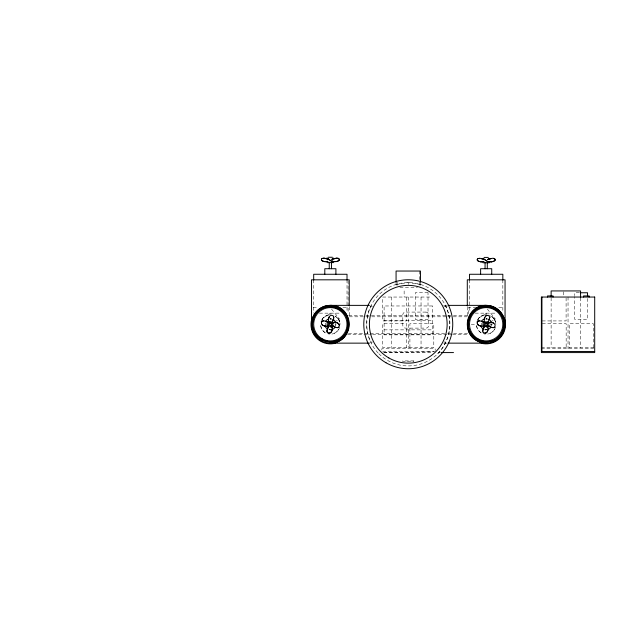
<?xml version="1.0" encoding="UTF-8"?>
<svg xmlns="http://www.w3.org/2000/svg" width="626" height="626" viewBox="0 0 626 626"><rect width="100%" height="100%" fill="white"/><g stroke="black" fill="none" stroke-linecap="round" stroke-linejoin="round"><path stroke-width="0.47" stroke-dasharray="3.13 2.35" d="M490.541 317.711C490.839 313.023 495.362 320.582 495.573 321.991M320.997 321.913L323.478 317.632L327.86 315.113M371.382 305.371C365.271 317.014 365.271 331.498 371.382 343.142M476.816 321.913L479.297 317.632L483.679 315.113M437.723 353.713C449.992 341.17 453.545 320.958 445.149 305.371M334.558 321.983L338.721 319.581M490.385 321.983L494.54 319.581M396.07 284.603L408.269 282.6L420.461 284.603M485.893 318.219L486.731 318.704L485.893 319.182M330.207 318.165L330.911 318.704L330.207 319.237M330.747 329.417L329.871 329.534L330.207 330.348M486.707 329.667L485.893 329.331L485.893 330.293M383.785 352.555L433.834 351.781M383.785 352.579L432.926 352.446M399.904 287.702L417.425 287.702M579.324 292.757L574.762 292.757L574.762 295.613M429.624 297.045L382.697 297.045L382.697 320.927L406.579 320.927L406.579 297.045M443.654 305.371L447.097 305.371M370.928 306.482L372.415 306.482M444.116 306.482L447.527 306.482M313.188 307.593L317.781 307.593M342.923 307.593L348.126 307.593M476.37 307.593L468.397 307.593L468.397 314.369M498.742 307.593L503.946 307.593M319.432 313.149L341.272 313.149M475.251 313.149L497.091 313.149M348.745 315.692L364.989 315.692M365.944 315.692L446.761 315.692M447.715 315.692L452.488 315.692M453.443 315.692L467.778 315.692M349.261 316.803L364.864 316.803M365.842 316.803L370.717 316.803M371.695 316.803L446.784 316.803M447.754 316.803L467.262 316.803M384.106 320.41L432.425 320.41M542.218 320.927L566.1 320.927L566.1 297.999M542.273 323.705L566.162 323.705L566.162 347.587M471.268 324.26L476.057 324.26M490.416 324.26L492.326 324.26M384.106 329.855L432.425 329.855M348.416 333.462L446.698 333.462M447.676 333.462L452.543 333.462M453.514 333.462L470.056 333.462M347.532 334.574L371.594 334.574M372.556 334.574L451.675 334.574M452.637 334.574L468.991 334.574M370.928 342.031L372.415 342.031M444.116 342.031L445.602 342.031M443.654 343.142L447.097 343.142M541.38 347.587L593.73 347.587M541.38 348.698L593.745 348.698M435.18 351.468L381.86 351.468L381.86 348.698L435.18 348.698L435.18 350.544M438.583 352.579L440.454 352.579M339.754 321.991L338.768 319.643L335.215 315.997A9.719 9.719 0 0 1 339.738 321.897L340.075 324.417M477.802 319.581L477.755 319.557A9.719 9.719 0 0 1 486.175 314.698M321.983 319.581L321.936 319.557A9.719 9.719 0 0 1 330.356 314.698M487.333 309.041L495.44 319.158M331.506 309.041L339.613 319.158M494.595 319.643L495.565 321.991A9.719 9.719 0 0 0 491.034 316.091M338.768 319.643L339.738 321.991A9.719 9.719 0 0 0 335.215 316.091M495.894 324.417L495.565 321.897A9.719 9.719 0 0 0 488.687 315.027M593.307 347.587L593.307 323.705L569.425 323.705L569.425 347.587M587.54 298.469L587.54 319.416L574.762 319.416L574.762 296.56M580.568 297.773L580.568 347.587M568.04 297.045L568.04 348.698M563.658 291.802L563.658 296.168M551.13 297.773L551.13 347.587M502.834 279.822L502.834 312.178M486.731 313.149L486.731 314.815M485.62 313.149L485.62 314.815M469.508 279.822L469.508 312.178M467.293 306.873L467.293 316.529M421.048 297.045L421.048 347.587M420.461 282.154L420.461 285.855M419.373 271.042L419.373 285.855M409.905 347.587L409.905 323.705L433.787 323.705L433.787 347.587L382.76 347.587L382.76 323.705L406.642 323.705L406.642 347.587M408.52 297.045L408.52 347.587M408.269 282.6L408.269 284.454M404.138 290.933L404.138 297.045M397.158 282.154L397.158 285.855M396.07 282.154L396.07 285.855M391.61 297.045L391.61 347.587M349.238 306.873L349.238 316.529M348.126 280.784L348.126 313.399M347.015 279.822L347.015 312.178M330.911 313.149L330.911 314.815M329.8 313.149L329.8 314.815M313.689 279.822L313.689 313.149M494.595 329.37A9.719 9.719 0 0 1 484.485 334.081M481.316 332.922A9.719 9.719 0 0 1 476.456 324.503L476.785 326.928A9.719 9.719 0 0 0 481.316 332.836M477.755 319.643A9.719 9.719 0 0 1 486.175 314.784M490.87 323.157A4.859 4.859 0 0 1 490.87 325.676M486.175 329.276A4.859 4.859 0 0 1 484.915 329.112M481.48 325.676A4.859 4.859 0 0 1 481.48 323.157M486.175 319.557A4.859 4.859 0 0 1 487.435 319.722M495.565 326.928A9.719 9.719 0 0 1 488.687 333.807M338.768 329.37A9.719 9.719 0 0 1 328.666 334.081M325.489 332.922A9.719 9.719 0 0 1 320.629 324.503L320.966 326.928A9.719 9.719 0 0 0 325.489 332.836M321.936 319.643A9.719 9.719 0 0 1 330.356 314.784M335.043 323.157A4.859 4.859 0 0 1 335.043 325.676M330.356 329.276A4.859 4.859 0 0 1 329.096 329.112M325.661 325.676A4.859 4.859 0 0 1 325.661 323.157M330.356 319.557A4.859 4.859 0 0 1 331.608 319.722M339.738 326.928A9.719 9.719 0 0 1 332.868 333.807M491.731 324.26A5.556 5.556 0 0 1 491.535 325.692M487.615 329.62A5.556 5.556 0 0 1 483.397 329.065M486.175 318.704A5.556 5.556 0 0 1 487.615 318.892M335.904 324.26A5.556 5.556 0 0 1 335.716 325.692M330.356 329.808A5.556 5.556 0 0 1 328.916 329.62M330.356 318.704A5.556 5.556 0 0 1 331.788 318.892M428.02 292.757L415.241 292.757L415.241 319.416L428.02 319.416L428.02 292.757M432.425 305.973L384.106 305.973L384.106 334.855L432.425 334.855L432.425 305.973M425.97 312.084L405.578 312.084A2.778 2.778 0 0 0 402.8 314.862L402.8 325.348A2.778 2.778 0 0 0 405.578 328.118L425.97 328.118A2.778 2.778 0 0 0 428.747 325.348L428.747 314.862A2.778 2.778 0 0 0 425.97 312.084M413.817 360.912L402.714 360.912L402.714 361.468L413.817 361.468L413.817 360.912M378.808 353.713A41.652 41.652 0 0 0 448.506 335.035A41.652 41.652 0 0 0 397.487 284.024A41.652 41.652 0 0 0 378.808 353.713"/><path stroke-width="0.94" d="M312.108 324.26L311.466 324.26C311.404 314.15 320.246 305.308 330.356 305.371L369.434 305.371M330.645 323.188L330.074 323.188A1.103 1.103 0 0 0 329.573 325.035A1.103 1.103 0 0 0 331.428 324.542L331.459 324.26M486.465 323.188L485.893 323.188A1.111 1.111 0 0 0 485.385 325.043A1.111 1.111 0 0 0 487.247 324.542L487.286 324.26M328.376 326.177L328.243 326.944A9.946 8.302 -90 0 1 327.914 328.024L327.852 328.196A9.946 8.302 90 0 1 327.484 329.041A6.776 5.665 -90 0 0 326.991 330.943A2.089 1.745 -90 0 0 327.32 332.187L327.39 332.289A2.41 2.011 -90 0 0 328.298 333.032A3.74 3.122 -90 0 0 329.62 333.102L329.55 333.102A3.74 3.122 -90 0 1 328.227 333.032A2.41 2.011 -90 0 1 327.328 332.289A2.089 1.745 -90 0 1 326.921 330.943A6.776 5.665 90 0 1 327.414 329.041A9.946 8.302 -90 0 0 328.18 326.944L328.556 325.457M332.093 323.055L332.469 321.568A9.946 8.302 -90 0 1 333.235 319.471A6.776 5.665 90 0 0 333.728 317.57A2.089 1.745 -90 0 0 333.392 316.326L333.322 316.224A2.41 2.011 90 0 0 332.422 315.481A3.74 3.122 -90 0 0 331.162 315.41L331.099 315.41A3.482 2.911 90 0 0 330.356 315.692A3.482 2.911 -90 0 0 329.879 316.028A4.202 3.513 90 0 0 329.127 317.046A9.147 7.637 -90 0 0 328.94 317.437L328.924 317.476A8.952 7.473 -90 0 0 328.548 318.548L328.611 318.548A8.952 7.473 90 0 1 328.994 317.476L329.01 317.437A9.147 7.637 -90 0 1 329.19 317.046L329.127 317.046M332.156 323.055L332.539 321.568A9.946 8.302 -90 0 1 333.298 319.471A6.776 5.665 -90 0 0 333.791 317.57A2.089 1.745 -90 0 0 333.392 316.224L333.392 316.224M487.591 331.076A9.147 7.637 90 0 1 487.411 331.467A4.202 3.513 90 0 1 486.66 332.484A3.482 2.911 90 0 1 486.183 332.821A3.482 2.911 -90 0 1 485.44 333.102A3.74 3.122 -90 0 1 484.117 333.032A2.41 2.011 -90 0 1 483.147 332.289A2.089 1.745 -90 0 1 482.748 330.943A6.776 5.665 90 0 1 483.233 329.041A9.946 8.302 -90 0 0 484 326.944L484.375 325.457M487.912 323.055L488.358 321.568A9.946 8.302 -90 0 1 489.125 319.471A6.776 5.665 -90 0 0 489.61 317.57A2.089 1.745 -90 0 0 489.211 316.224L489.149 316.224A2.41 2.011 90 0 0 488.241 315.481A3.74 3.122 -90 0 0 486.981 315.41L486.918 315.41A3.482 2.911 90 0 0 486.175 315.692A3.482 2.911 -90 0 0 485.76 316.028A4.202 3.513 90 0 0 484.947 317.046L485.009 317.046A9.147 7.637 -90 0 0 484.829 317.437L484.751 317.476A8.952 7.473 -90 0 0 484.368 318.548L484.321 318.681A2.95 2.465 -90 0 0 484.211 319.988L484.25 320.379A2.41 2.011 -90 0 0 484.375 321.028A2.394 1.995 90 0 0 484.555 321.459L484.892 321.905M487.983 323.055L488.358 321.568M328.611 318.548L328.501 318.681A2.95 2.465 -90 0 0 328.392 319.988L328.501 320.379A2.41 2.011 -90 0 0 328.627 321.028A2.394 1.995 90 0 0 328.806 321.459L329.065 321.905L328.736 321.459A2.394 1.995 90 0 1 328.556 321.036A2.41 2.011 -90 0 1 328.431 320.379L328.501 320.379M331.725 331.037A8.952 7.473 -90 0 0 332.101 329.965L332.148 329.832A2.95 2.465 -90 0 0 332.32 328.525L332.218 328.134A2.394 1.995 90 0 0 331.913 327.054L331.647 326.608L331.913 327.054M331.772 331.076A9.147 7.637 90 0 1 331.592 331.467A4.202 3.513 90 0 1 330.841 332.484A3.482 2.911 -90 0 1 330.293 332.821L330.293 332.821A3.482 2.911 90 0 0 330.841 332.484A4.202 3.513 90 0 0 331.53 331.467A9.147 7.637 -90 0 0 331.71 331.076L331.788 331.037A8.952 7.473 90 0 0 332.171 329.965L332.21 329.832A2.95 2.465 90 0 0 332.257 328.525L332.218 328.134M484.391 318.681L484.43 318.548A8.952 7.473 90 0 1 484.814 317.476M487.544 331.037A8.952 7.473 -90 0 0 487.928 329.965L487.967 329.832A2.95 2.465 -90 0 0 488.147 328.525L488.037 328.134A2.394 1.995 90 0 0 487.732 327.054L487.537 326.608M485.44 333.102L485.377 333.102A3.482 2.911 -90 0 0 486.112 332.821A3.482 2.911 -90 0 0 486.598 332.484A4.202 3.513 90 0 0 487.349 331.467A9.147 7.637 -90 0 0 487.529 331.076L487.607 331.037A8.952 7.473 90 0 0 487.99 329.965L488.037 329.832A2.95 2.465 90 0 0 488.077 328.525L488.147 328.525M483.734 328.024L483.671 328.196A9.946 8.302 90 0 1 483.303 329.041A6.776 5.665 -90 0 0 482.81 330.943L482.748 330.943M328.36 259.18L327.656 258.945A9.946 5.47 0 0 1 325.559 258.444A6.776 3.733 0 0 0 323.658 258.123L323.658 258.225A2.089 1.15 0 0 0 322.312 258.483L322.406 258.342M484.195 259.328L483.491 259.094A9.946 5.47 0 0 1 481.394 258.593A6.776 3.733 0 0 0 479.493 258.272L479.493 258.374A2.089 1.15 0 0 0 478.147 258.632L478.241 258.491M488.077 261.879L482.748 258.374L488.108 261.754M332.594 258.859L333.713 258.123L332.735 258.914M324.784 326.115L324.644 326.068A8.952 7.473 0 0 1 323.579 325.684A9.147 7.637 0 0 1 323.141 325.489A4.202 3.513 0 0 1 322.132 324.738A3.482 2.911 0 0 1 321.514 323.517A3.74 3.122 0 0 1 321.576 322.194A2.41 2.011 0 0 1 322.327 321.287L322.421 321.224A2.089 1.745 0 0 1 323.673 320.888L323.673 320.825A6.776 5.665 0 0 1 325.567 321.31A9.946 8.302 0 0 0 327.672 322.077L329.159 322.523M338.924 324.252L338.924 324.323A3.482 2.911 0 0 1 339.206 325.058A3.74 3.122 0 0 1 339.135 326.318A2.41 2.011 0 0 1 338.392 327.226L338.298 327.288A2.089 1.745 0 0 1 337.046 327.625A6.776 5.665 0 0 1 335.145 327.202A9.946 8.302 0 0 0 333.048 326.436L331.561 325.99M488.609 258.89L489.61 258.374L488.57 259.062M483.828 325.614L483.382 325.88A2.394 1.995 0 0 1 482.302 326.177L481.91 326.224A2.95 2.465 0 0 1 480.612 326.115L480.471 326.068A8.952 7.473 0 0 1 479.399 325.684A9.147 7.637 0 0 1 478.968 325.489A4.202 3.513 0 0 1 477.951 324.738A3.482 2.911 0 0 1 477.333 323.517A3.74 3.122 0 0 1 477.403 322.194A2.41 2.011 0 0 1 478.147 321.287L478.241 321.224A2.089 1.745 0 0 1 479.493 320.888L479.493 320.825A6.776 5.665 0 0 1 481.394 321.31A9.946 8.302 0 0 0 483.491 322.077L484.978 322.523M491.754 322.398L491.887 322.445A8.952 7.473 0 0 1 492.959 322.828L492.998 322.906A9.147 7.637 0 0 1 493.39 323.024A4.202 3.513 0 0 1 494.407 323.775L494.407 323.838A3.482 2.911 0 0 1 495.025 325.066A3.74 3.122 0 0 1 494.955 326.318A2.41 2.011 0 0 1 494.211 327.226L494.117 327.288A2.089 1.745 0 0 1 492.865 327.625A6.776 5.665 0 0 1 490.964 327.202A9.946 8.302 0 0 0 488.867 326.436L487.38 325.99M328.008 325.543L327.555 325.88A2.394 1.995 0 0 1 326.482 326.177L326.091 326.224A2.95 2.465 0 0 1 324.784 326.115M327.555 325.88L328.008 325.614M332.703 322.899L333.157 322.633A2.394 1.995 0 0 1 334.237 322.335L334.62 322.288A2.95 2.465 0 0 1 335.927 322.398L336.068 322.507A8.952 7.473 0 0 1 337.132 322.891A9.147 7.637 0 0 1 337.57 323.024A4.202 3.513 0 0 1 338.58 323.775L338.58 323.838A3.482 2.911 0 0 1 339.206 325.058L339.206 325.058M332.703 322.969L333.157 322.703A2.394 1.995 0 0 1 334.237 322.398L334.62 322.288M483.828 325.543L483.382 325.88M488.53 322.969L488.976 322.633A2.394 1.995 0 0 1 490.056 322.335L490.448 322.288A2.95 2.465 0 0 1 491.746 322.398M326.083 261.731L326.467 261.605A2.394 1.315 0 0 0 327.547 261.41L328.001 261.23L327.547 261.504A2.394 1.315 0 0 1 326.467 261.707L326.083 261.731A2.95 1.62 0 0 1 324.777 261.66L324.636 261.535A8.952 4.922 0 0 1 323.572 261.285A9.147 5.031 0 0 1 323.133 261.152A4.202 2.316 0 0 1 322.124 260.659A3.482 1.917 0 0 1 321.498 259.853A3.74 2.058 0 0 1 321.568 258.984A2.41 1.33 0 0 1 322.312 258.381M480.612 261.707A2.95 1.62 0 0 0 481.91 261.785L482.302 261.754A2.394 1.315 0 0 0 483.382 261.558L483.828 261.378M479.399 261.433L479.36 261.418A8.952 4.922 0 0 0 480.471 261.684L480.604 261.809A2.95 1.62 0 0 0 481.91 261.879L482.302 261.856A2.394 1.315 0 0 0 483.382 261.652L483.828 261.48M492.959 261.527L492.998 261.519A8.952 4.922 0 0 1 491.887 261.785L491.754 261.809M338.283 258.342L338.376 258.381A2.41 1.33 0 0 1 339.128 258.984A3.74 2.058 0 0 1 339.19 259.853A3.482 1.917 0 0 1 338.572 260.659A4.202 2.316 0 0 1 337.563 261.152A9.147 5.031 0 0 1 337.164 261.269L337.124 261.285A8.952 4.922 0 0 1 336.06 261.535L335.919 261.558A2.95 1.62 0 0 1 334.613 261.637L334.229 261.605A2.41 1.322 0 0 1 333.142 261.41L332.696 261.23M335.919 261.66L336.06 261.637A8.952 4.922 0 0 0 337.124 261.386L337.164 261.371A9.147 5.031 0 0 0 337.563 261.253A4.202 2.316 0 0 0 338.572 260.76A3.482 1.917 0 0 0 339.19 259.954L339.19 259.853M491.754 261.707L491.887 261.684A8.952 4.922 0 0 0 492.959 261.433L492.998 261.418A9.147 5.031 0 0 0 493.39 261.3A4.202 2.316 0 0 0 494.407 260.807A3.482 1.917 0 0 0 495.025 260.001A3.74 2.058 0 0 0 494.955 259.133A2.41 1.33 0 0 0 494.211 258.53L494.117 258.491M331.545 259.297L333.032 258.945A9.946 5.47 0 0 0 335.137 258.444A6.776 3.733 0 0 1 337.031 258.123A2.089 1.15 0 0 1 338.376 258.381L338.376 258.483M490.964 258.593A9.946 5.47 0 0 1 488.867 259.094L487.38 259.446L488.867 259.195A9.946 5.47 0 0 0 490.964 258.695L490.964 258.593A6.776 3.733 0 0 1 492.865 258.272A2.089 1.15 0 0 1 494.211 258.53L494.211 258.632M330.356 342.5L330.356 343.142C354.872 343.392 354.872 305.12 330.356 305.371L330.356 306.012M488.976 322.703L488.976 322.633A2.394 1.995 0 0 1 490.056 322.398L490.448 322.288M329.988 322.124L331.107 322.226A2.168 2.168 0 0 1 330.724 326.389L330.16 326.412A2.168 2.168 0 0 1 328.22 324.628L328.321 323.509A2.168 2.168 0 0 1 329.988 322.124L330.356 322.093M485.807 322.124L486.926 322.226A2.168 2.168 0 0 1 486.551 326.389L485.987 326.412A2.168 2.168 0 0 1 484.047 324.628L484.148 323.509A2.168 2.168 0 0 1 485.807 322.124L486.926 322.226M328.188 257.263L332.508 257.263M484.023 257.411L488.335 257.411M327.093 262.607L333.603 262.607M482.928 262.756L489.43 262.756M580.239 292.757L587.54 292.757L587.54 296.56M448.075 305.371L486.175 305.371C496.277 305.308 505.119 314.15 505.057 324.26A18.882 18.882 0 0 1 476.73 340.607C460.243 332.054 467.614 304.541 486.175 305.371L486.175 306.012M486.175 315.692L486.245 315.692A3.482 2.911 90 0 1 486.981 315.41M485.698 316.028L485.76 316.028A3.482 2.911 -90 0 1 486.175 315.692M489.61 317.57L489.548 317.57A6.776 5.665 90 0 1 489.055 319.471L489.125 319.471M328.806 321.459L328.736 321.459A3.255 3.255 0 0 0 327.539 322.633M484.626 321.459L484.555 321.459A3.255 3.255 0 0 0 483.358 322.633M484.195 326.177L484 326.944M484.055 333.032L484.117 333.032A2.41 2.011 -90 0 1 483.209 332.289L483.147 332.195M330.356 343.142L369.434 343.142M448.075 343.142L486.175 343.142L486.175 342.5M541.38 351.468L594.7 351.468M441.385 352.579L453.521 352.579M491.746 261.809A2.95 1.62 0 0 1 490.448 261.879L490.056 261.856A2.41 1.322 0 0 1 488.976 261.652L488.976 261.558A2.41 1.322 0 0 0 490.056 261.754L490.448 261.785A2.95 1.62 0 0 0 491.746 261.707M332.696 261.332L333.149 261.504A2.41 1.322 0 0 0 334.229 261.707L334.613 261.637M486.175 343.142L481.284 342.5L476.73 340.607A18.882 18.882 0 0 1 476.73 307.906A18.882 18.882 0 0 1 505.057 324.26L505.057 279.822L467.293 279.822L467.293 305.903M481.394 258.593L481.394 258.695A9.946 5.47 0 0 0 483.491 259.195L484.258 259.328M323.658 258.225A6.776 3.733 0 0 1 325.559 258.546A9.946 5.47 0 0 0 327.656 259.047L328.431 259.18M330.364 322.093L331.107 322.226M491.754 322.468L491.887 322.507A8.952 7.473 0 0 1 492.959 322.891A9.147 7.637 0 0 1 493.39 323.086L493.39 323.024M488.53 261.378L488.976 261.652M479.399 325.684L479.36 325.606A9.147 7.637 0 0 1 478.968 325.426A4.202 3.513 0 0 1 477.951 324.675L477.951 324.738M323.579 325.684L323.54 325.606A9.147 7.637 0 0 1 323.141 325.426A4.202 3.513 0 0 1 322.132 324.675L322.132 324.738M332.085 259.657L332.351 260.338M589.144 297.045L589.144 295.934L583.588 295.934L583.588 297.045M580.568 297.773L580.568 290.933L551.13 290.933L551.13 296.794M553.048 297.045L553.048 295.934L547.492 295.934L547.492 297.045M541.936 297.045L541.936 351.468M502.834 280.104L502.834 274.266L469.508 274.266L469.508 280.104M495.025 260.001L495.025 260.103A3.482 1.917 0 0 1 494.407 260.909A4.202 2.316 0 0 1 493.39 261.402L493.39 261.3M494.955 259.133L494.955 259.234A3.74 2.058 0 0 1 495.025 260.103M494.211 327.226L494.211 327.288A2.089 1.745 0 0 1 492.865 327.688L492.865 327.688M491.731 274.266L491.731 268.718L480.619 268.718L480.619 274.266M490.964 327.202L490.964 327.132A9.946 8.302 0 0 0 488.867 326.373L488.867 326.436M487.286 262.239L487.286 268.718M486.183 326.263L486.183 326.968M485.064 262.239L485.064 268.718M483.491 322.077L483.491 322.14A9.946 8.302 0 0 1 481.394 321.381L481.394 321.31M481.91 326.224L481.91 326.154A2.95 2.465 0 0 1 480.612 326.044L480.471 326.068M480.471 261.684L480.471 261.785A8.952 4.922 0 0 1 479.399 261.527A9.147 5.031 0 0 1 478.968 261.402A4.202 2.316 0 0 1 477.951 260.909A3.482 1.917 0 0 1 477.333 260.103L477.333 260.001A3.74 2.058 0 0 1 477.403 259.133A2.41 1.33 0 0 1 478.147 258.53M478.968 261.402L478.968 261.3A4.202 2.316 0 0 1 477.951 260.807A3.482 1.917 0 0 1 477.333 260.001M479.493 320.825A2.089 1.745 0 0 0 478.147 321.224L478.147 321.287M477.403 259.133L477.403 259.234A3.74 2.058 0 0 0 477.333 260.103M478.147 321.224A2.41 2.011 0 0 0 477.403 322.132L477.403 322.194M477.333 323.517L477.333 323.454A3.74 3.122 0 0 1 477.403 322.132M420.461 282.154L420.461 271.042L396.07 271.042L396.07 282.154M349.238 305.903L349.238 279.822L311.466 279.822L311.466 324.26M347.015 280.104L347.015 274.266L313.689 274.266L313.689 280.104M339.128 258.984L339.128 259.086A3.74 2.058 0 0 1 339.19 259.954M338.392 327.226L338.392 327.288A2.089 1.745 0 0 1 337.046 327.688L337.046 327.688M337.57 323.024L337.57 323.086A9.147 7.637 0 0 0 337.171 322.906L337.132 322.828A8.952 7.473 0 0 0 336.068 322.445L336.068 322.507M337.031 258.123L337.031 258.225A6.776 3.733 0 0 0 335.137 258.546A9.946 5.47 0 0 1 333.032 259.047L333.032 258.945M335.904 274.266L335.904 268.718L324.8 268.718L324.8 274.266M335.145 327.202L335.145 327.132A9.946 8.302 0 0 0 333.048 326.373L333.048 326.436M331.459 262.239L331.459 268.718M330.356 326.263L330.356 326.968M329.245 262.239L329.245 268.718M327.672 322.077L327.672 322.14A9.946 8.302 0 0 1 325.567 321.381L325.567 321.31M326.091 326.224L326.091 326.154A2.95 2.465 0 0 1 324.784 326.044M324.636 261.535L324.636 261.637A8.952 4.922 0 0 1 323.572 261.386A9.147 5.031 0 0 1 323.133 261.253A4.202 2.316 0 0 1 322.124 260.76A3.482 1.917 0 0 1 321.498 259.954L321.498 259.853M323.673 320.825A2.089 1.745 0 0 0 322.327 321.224L322.327 321.287M321.568 258.984L321.568 259.086A3.74 2.058 0 0 0 321.498 259.954M322.327 321.224A2.41 2.011 0 0 0 321.576 322.132L321.576 322.194M321.514 323.517L321.514 323.454A3.74 3.122 0 0 1 321.576 322.132M485.886 323.18A1.111 1.111 0 0 1 487.247 324.542M489.321 325.097A3.255 3.255 0 0 1 487.02 327.398M484.555 327.077A3.255 3.255 0 0 1 483.037 323.415M487.803 321.435A3.255 3.255 0 0 1 489.321 323.415M330.074 323.188A1.103 1.103 0 0 1 331.428 324.542M333.501 325.097A3.255 3.255 0 0 1 331.201 327.398M328.055 326.561A3.255 3.255 0 0 1 327.21 323.415M331.983 321.435A3.255 3.255 0 0 1 333.501 323.415M330.293 332.821A3.482 2.911 -90 0 1 329.55 333.102M504.861 319.495A19.351 19.351 0 0 1 481.167 343.197M335.364 343.197A19.351 19.351 0 0 1 311.662 319.495M490.98 327.03A5.556 5.556 0 0 1 488.953 329.065M483.397 329.065A5.556 5.556 0 0 1 480.807 325.692M481.363 321.482A5.556 5.556 0 0 1 484.735 318.892M488.953 319.448A5.556 5.556 0 0 1 491.535 322.82M335.16 327.03A5.556 5.556 0 0 1 331.788 329.62M327.578 329.065A5.556 5.556 0 0 1 324.988 325.692M325.543 321.482A5.556 5.556 0 0 1 328.916 318.892M333.126 319.448A5.556 5.556 0 0 1 335.716 322.82M313.188 319.659C306.983 341.882 341.773 351.209 347.516 328.853C353.721 306.63 318.931 297.303 313.188 319.659M469.007 319.659C462.81 341.882 497.6 351.209 503.343 328.853C509.541 306.63 474.751 297.303 469.007 319.659M326.975 258.123L332.25 261.731L326.975 258.123M594.7 297.045L541.38 297.045L541.38 352.579L594.7 352.579L594.7 297.045M477.286 339.652A17.771 17.771 0 0 0 503.946 324.26A17.771 17.771 0 0 0 477.286 308.868A17.771 17.771 0 0 0 477.286 339.652M477.841 338.689A16.659 16.659 0 0 0 502.834 324.26A16.659 16.659 0 0 0 477.841 309.823A16.659 16.659 0 0 0 477.841 338.689M317.781 336.827A17.771 17.771 0 0 0 347.516 328.853A17.771 17.771 0 0 0 325.755 307.092A17.771 17.771 0 0 0 317.781 336.827M322.022 338.689A16.659 16.659 0 0 0 347.015 324.26A16.659 16.659 0 0 0 322.022 309.823A16.659 16.659 0 0 0 322.022 338.689M320.911 340.607A18.882 18.882 0 0 0 349.238 324.26A18.882 18.882 0 0 0 320.911 307.906A18.882 18.882 0 0 0 320.911 340.607M388.824 357.923A38.882 38.882 0 0 0 447.144 324.26A38.882 38.882 0 0 0 388.824 290.589A38.882 38.882 0 0 0 388.824 357.923M386.023 362.775A44.477 44.477 0 0 0 452.747 324.26A44.477 44.477 0 0 0 386.023 285.738A44.477 44.477 0 0 0 386.023 362.775"/></g></svg>
